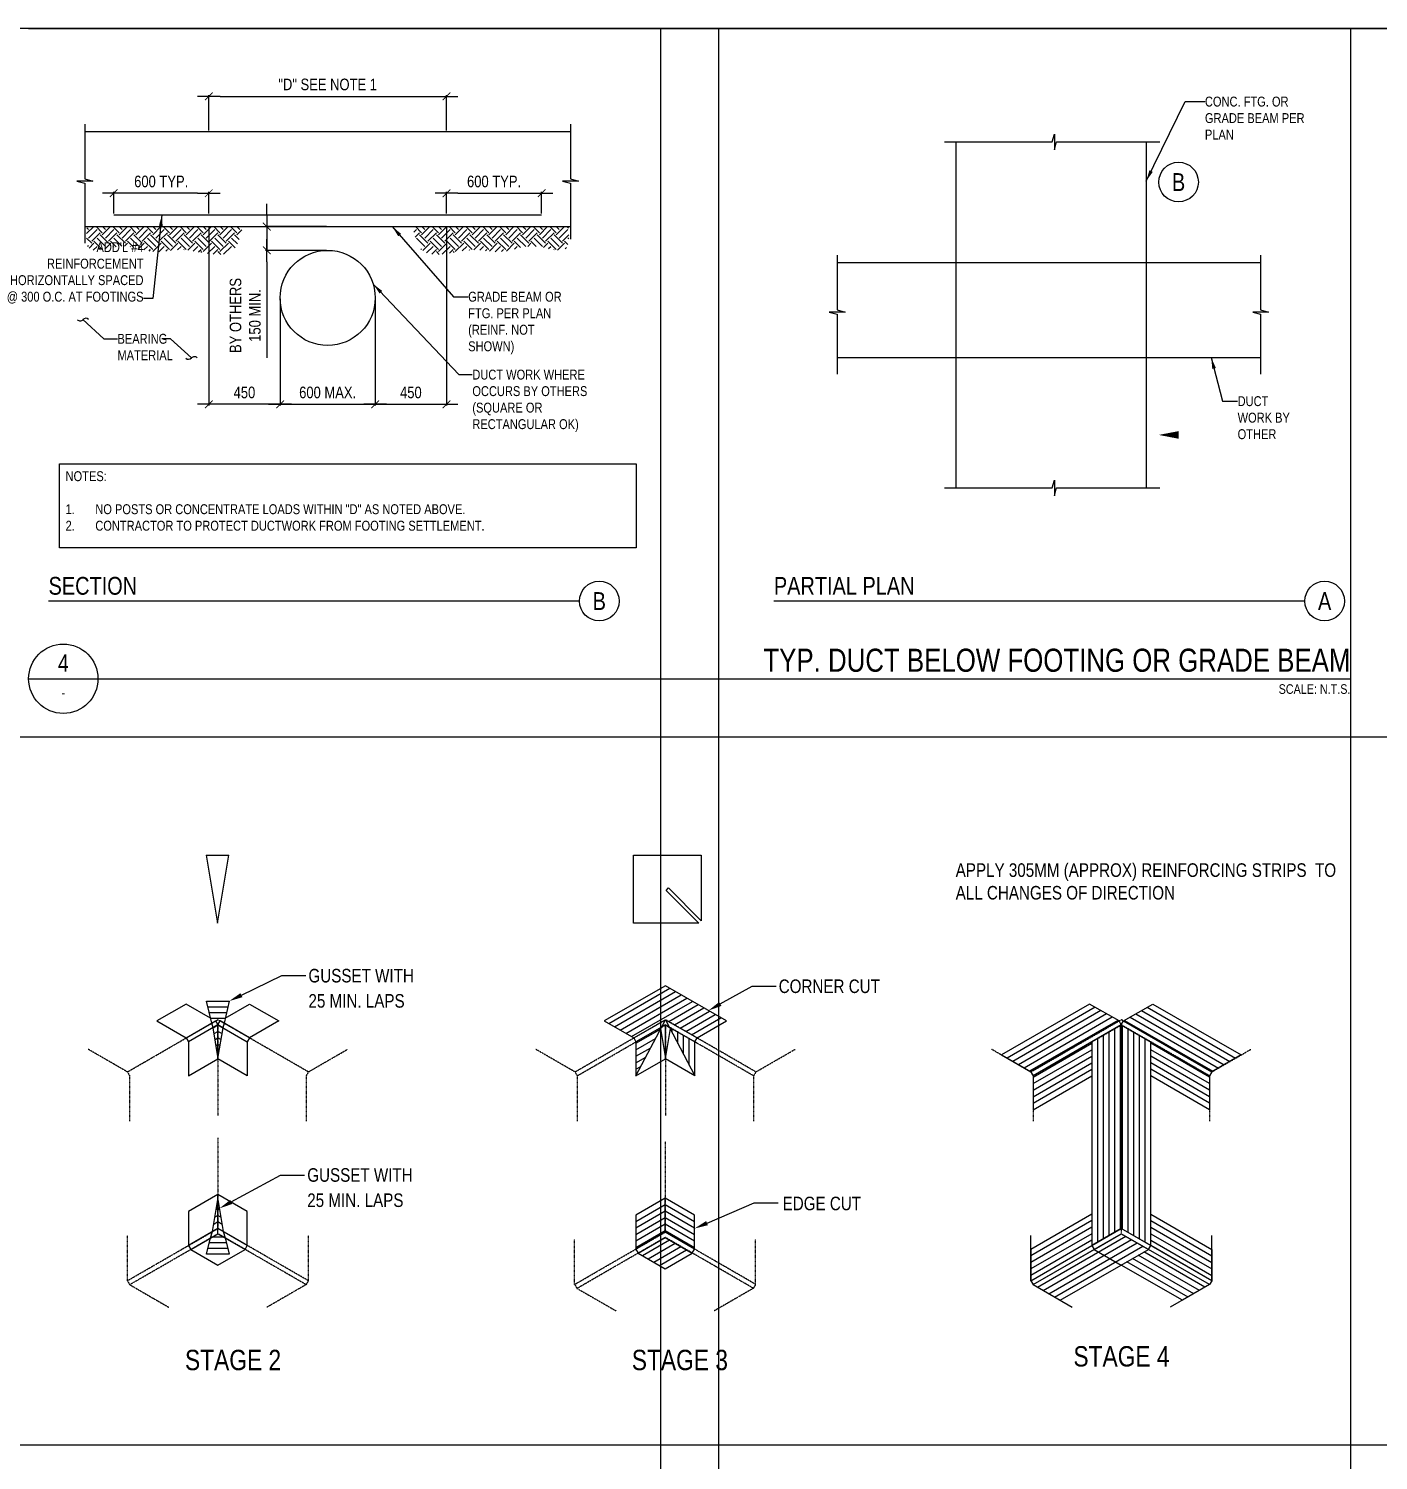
# Model space of a CAD drawing. Header units: millimetres. Extents: x 2250 to 90378, y -16050 to 57150.
# Drawn here: x 20075 to 54947, y 20152 to 57150 of the extents above; entities that cross this region are included whole.
import ezdxf
from ezdxf.enums import TextEntityAlignment as Align

# ---------------------------------------------------------------- set-up
doc = ezdxf.new("R2010")
doc.units = ezdxf.units.MM
for name, pattern in [('DASHDOT2', [0.5, 0.25, -0.125, 0, -0.125]), ('HIDDEN', [0.375, 0.25, -0.125]), ('HIDDEN2', [0.1875, 0.125, -0.0625])]:
    doc.linetypes.add(name, pattern=pattern)
for name, color, linetype in [('A-TEXT-NOTE-20', 4, 'Continuous'), ('S-G-BREK', 2, 'Continuous'), ('S-G-DIMS', 1, 'Continuous'), ('S-G-HDN2', 1, 'HIDDEN2'), ('S-G-HTCH', 1, 'Continuous'), ('S-G-LEDR', 2, 'Continuous'), ('S-G-MEDM', 3, 'Continuous'), ('S-G-REFR', 3, 'Continuous'), ('S-G-STTL', 4, 'Continuous'), ('S-G-TEXT', 3, 'Continuous'), ('S-G-THCK', 6, 'Continuous'), ('S-G-THIN', 1, 'Continuous'), ('S-G-TITL', 7, 'Continuous'), ('S-G-TITLREF', 4, 'Continuous'), ('S-P-C-FND', 3, 'HIDDEN'), ('S-text-tit', 4, 'Continuous'), ('S-wproof-5', 3, 'DASHDOT2'), ('S-wproof-7', 3, 'Continuous')]:
    doc.layers.add(name, color=color, linetype=linetype)
doc.layers.add('NPLT-JLA', color=193, linetype='Continuous', plot=False)
doc.styles.add('ARIAL', font='arial.ttf', dxfattribs={"width": 0.8})
doc.styles.add('TEXT-25 TIT', font='arial.ttf', dxfattribs={"width": 0.8, "height": 125})
doc.dimstyles.new('ARIALDIMS', dxfattribs={"dimscale": 12, "dimtxt": 20, "dimasz": 19.5, "dimexe": 2.25, "dimexo": 1.75, "dimgap": 10, "dimtad": 1, "dimzin": 3, "dimdsep": 46, "dimtxsty": 'ARIAL', "dimblk1": 'nyatick', "dimblk2": 'nyatick', "dimsah": 1, "dimcen": 2.25, "dimclrd": 1, "dimclre": 1, "dimclrt": 2, "dimadec": 0, "dimazin": 0, "dimtfac": 1, "dimtmove": 0, "dimatfit": 3, "dimfxl": 1, "dimfrac": 2, "dimtolj": 1, "dimtzin": 0, "dimarcsym": 0})
pattern_1 = [(45, (-37881.48, -33029.73), (3e-14, 347.4576), [245.6897, -245.6897]), (45, (-37946.62, -32964.58), (3e-14, 347.4576), [245.6897, -245.6897]), (45, (-38011.77, -32899.44), (3e-14, 347.4576), [245.6897, -245.6897]), (135, (-38011.77, -32856), (-347.4576, 7e-14), [245.6897, -245.6897]), (135, (-37946.62, -32790.86), (-347.4576, 7e-14), [245.6897, -245.6897]), (135, (-37881.48, -32725.7), (-347.4576, 7e-14), [245.6897, -245.6897])]

# ---------------------------------------------------------------- blocks, each defined once
blk = doc.blocks.new('nyatick')
at = {"layer": 'S-G-DIMS'}
blk.add_line((-1.01, 0), (1, 0), dxfattribs=at)
at = {"layer": 'S-G-DIMS', "const_width": 0.08}
blk.add_lwpolyline([(0.34, 0.34), (-0.34, -0.34)], dxfattribs=at)
blk = doc.blocks.new('*D81')
at = {"layer": 'Defpoints', "color": 0, "transparency": 16777216}
for p in [(-71720, 38283), (-69754, 38283), (-69754, 36083)]:
    blk.add_point(p, dxfattribs=at)
at = {"layer": 'S-G-DIMS', "color": 1, "lineweight": -2, "transparency": 16777216}
for p, q in [((-71720, 38262), (-71720, 36056)), ((-69754, 38262), (-69754, 36056)), ((-71486, 36083), (-69988, 36083))]:
    blk.add_line(p, q, dxfattribs=at)
at = {"layer": 'S-G-DIMS', "color": 1, "lineweight": -2, "transparency": 16777216, "xscale": 234, "yscale": 234, "zscale": 234, "rotation": 180}
blk.add_blockref('nyatick', (-71720, 36083), dxfattribs=at)
at = {"layer": 'S-G-DIMS', "color": 1, "lineweight": -2, "transparency": 16777216, "xscale": 234, "yscale": 234, "zscale": 234}
blk.add_blockref('nyatick', (-69754, 36083), dxfattribs=at)
at = {"layer": 'S-G-DIMS', "color": 2, "transparency": 16777216, "insert": (-70737, 36326), "char_height": 240, "attachment_point": 5, "style": 'ARIAL'}
blk.add_mtext('\\A1;600 MAX.', dxfattribs=at)
blk = doc.blocks.new('*D82')
at = {"layer": 'Defpoints', "color": 0, "transparency": 16777216}
for p in [(-68280, 39757), (-69754, 38283), (-68280, 36083)]:
    blk.add_point(p, dxfattribs=at)
at = {"layer": 'S-G-DIMS', "color": 1, "lineweight": -2, "transparency": 16777216}
for p, q in [((-68280, 39736), (-68280, 36056)), ((-69754, 38262), (-69754, 36056)), ((-69520, 36083), (-68514, 36083))]:
    blk.add_line(p, q, dxfattribs=at)
at = {"layer": 'S-G-DIMS', "color": 1, "lineweight": -2, "transparency": 16777216, "xscale": 234, "yscale": 234, "zscale": 234, "rotation": 180}
blk.add_blockref('nyatick', (-69754, 36083), dxfattribs=at)
at = {"layer": 'S-G-DIMS', "color": 1, "lineweight": -2, "transparency": 16777216, "xscale": 234, "yscale": 234, "zscale": 234}
blk.add_blockref('nyatick', (-68280, 36083), dxfattribs=at)
at = {"layer": 'S-G-DIMS', "color": 2, "transparency": 16777216, "insert": (-69017, 36326), "char_height": 240, "attachment_point": 5, "style": 'ARIAL'}
blk.add_mtext('\\A1;450', dxfattribs=at)
blk = doc.blocks.new('*D83')
at = {"layer": 'Defpoints', "color": 0, "transparency": 16777216}
for p in [(-70737, 39757), (-71995, 39265), (-70737, 39265)]:
    blk.add_point(p, dxfattribs=at)
at = {"layer": 'S-G-DIMS', "color": 1, "lineweight": -2, "transparency": 16777216}
for p, q in [((-71995, 39991), (-71995, 40225)), ((-70758, 39757), (-72022, 39757)), ((-71995, 39757), (-71995, 39265)), ((-70758, 39265), (-72022, 39265)), ((-71995, 39031), (-71995, 37041))]:
    blk.add_line(p, q, dxfattribs=at)
at = {"layer": 'S-G-DIMS', "color": 1, "lineweight": -2, "transparency": 16777216, "xscale": 234, "yscale": 234, "zscale": 234}
for p, rotation in [((-71995, 39757), 270), ((-71995, 39265), 90)]:
    blk.add_blockref('nyatick', p, dxfattribs=dict(at, rotation=rotation))
at = {"layer": 'S-G-DIMS', "color": 2, "transparency": 16777216, "insert": (-72440, 37919), "char_height": 240, "attachment_point": 5, "rotation": 90, "style": 'ARIAL'}
blk.add_mtext('\\A1;BY OTHERS\\P150 MIN.', dxfattribs=at)
blk = doc.blocks.new('*D84')
at = {"layer": 'Defpoints', "color": 0, "transparency": 16777216}
for p in [(-73194, 39757), (-71720, 38283), (-73194, 36083)]:
    blk.add_point(p, dxfattribs=at)
at = {"layer": 'S-G-DIMS', "color": 1, "lineweight": -2, "transparency": 16777216}
for p, q in [((-73194, 39736), (-73194, 36056)), ((-71720, 38262), (-71720, 36056)), ((-71954, 36083), (-72960, 36083))]:
    blk.add_line(p, q, dxfattribs=at)
at = {"layer": 'S-G-DIMS', "color": 1, "lineweight": -2, "transparency": 16777216, "xscale": 234, "yscale": 234, "zscale": 234, "rotation": 180}
blk.add_blockref('nyatick', (-73194, 36083), dxfattribs=at)
at = {"layer": 'S-G-DIMS', "color": 1, "lineweight": -2, "transparency": 16777216, "xscale": 234, "yscale": 234, "zscale": 234}
blk.add_blockref('nyatick', (-71720, 36083), dxfattribs=at)
at = {"layer": 'S-G-DIMS', "color": 2, "transparency": 16777216, "insert": (-72457, 36326), "char_height": 240, "attachment_point": 5, "style": 'ARIAL'}
blk.add_mtext('\\A1;450', dxfattribs=at)
blk = doc.blocks.new('*D85')
at = {"layer": 'Defpoints', "color": 0, "transparency": 16777216}
for p in [(-68280, 42449), (-73194, 41722), (-68280, 41722)]:
    blk.add_point(p, dxfattribs=at)
at = {"layer": 'S-G-DIMS', "color": 1, "lineweight": -2, "transparency": 16777216}
for p, q in [((-73194, 41743), (-73194, 42476)), ((-72960, 42449), (-68514, 42449)), ((-68280, 41743), (-68280, 42476))]:
    blk.add_line(p, q, dxfattribs=at)
at = {"layer": 'S-G-DIMS', "color": 1, "lineweight": -2, "transparency": 16777216, "xscale": 234, "yscale": 234, "zscale": 234, "rotation": 180}
blk.add_blockref('nyatick', (-73194, 42449), dxfattribs=at)
at = {"layer": 'S-G-DIMS', "color": 1, "lineweight": -2, "transparency": 16777216, "xscale": 234, "yscale": 234, "zscale": 234}
blk.add_blockref('nyatick', (-68280, 42449), dxfattribs=at)
at = {"layer": 'S-G-DIMS', "color": 2, "transparency": 16777216, "insert": (-70737, 42694), "char_height": 240, "attachment_point": 5, "style": 'ARIAL'}
blk.add_mtext('\\A1;"D" SEE NOTE 1', dxfattribs=at)
blk = doc.blocks.new('*D86')
at = {"layer": 'Defpoints', "color": 0, "transparency": 16777216}
for p in [(-75159, 40446), (-75159, 40003), (-73194, 40003)]:
    blk.add_point(p, dxfattribs=at)
at = {"layer": 'S-G-DIMS', "color": 1, "lineweight": -2, "transparency": 16777216}
for p, q in [((-75159, 40024), (-75159, 40473)), ((-73428, 40446), (-74925, 40446)), ((-73194, 40024), (-73194, 40473))]:
    blk.add_line(p, q, dxfattribs=at)
at = {"layer": 'S-G-DIMS', "color": 1, "lineweight": -2, "transparency": 16777216, "xscale": 234, "yscale": 234, "zscale": 234, "rotation": 180}
blk.add_blockref('nyatick', (-75159, 40446), dxfattribs=at)
at = {"layer": 'S-G-DIMS', "color": 1, "lineweight": -2, "transparency": 16777216, "xscale": 234, "yscale": 234, "zscale": 234}
blk.add_blockref('nyatick', (-73194, 40446), dxfattribs=at)
at = {"layer": 'S-G-DIMS', "color": 2, "transparency": 16777216, "insert": (-74177, 40688), "char_height": 240, "attachment_point": 5, "style": 'ARIAL'}
blk.add_mtext('\\A1;600 TYP.', dxfattribs=at)
blk = doc.blocks.new('*D87')
at = {"layer": 'Defpoints', "color": 0, "transparency": 16777216}
for p in [(-66314, 40446), (-68280, 40003), (-66314, 40003)]:
    blk.add_point(p, dxfattribs=at)
at = {"layer": 'S-G-DIMS', "color": 1, "lineweight": -2, "transparency": 16777216}
for p, q in [((-68280, 40024), (-68280, 40473)), ((-68046, 40446), (-66548, 40446)), ((-66314, 40024), (-66314, 40473))]:
    blk.add_line(p, q, dxfattribs=at)
at = {"layer": 'S-G-DIMS', "color": 1, "lineweight": -2, "transparency": 16777216, "xscale": 234, "yscale": 234, "zscale": 234, "rotation": 180}
blk.add_blockref('nyatick', (-68280, 40446), dxfattribs=at)
at = {"layer": 'S-G-DIMS', "color": 1, "lineweight": -2, "transparency": 16777216, "xscale": 234, "yscale": 234, "zscale": 234}
blk.add_blockref('nyatick', (-66314, 40446), dxfattribs=at)
at = {"layer": 'S-G-DIMS', "color": 2, "transparency": 16777216, "insert": (-67297, 40688), "char_height": 240, "attachment_point": 5, "style": 'ARIAL'}
blk.add_mtext('\\A1;600 TYP.', dxfattribs=at)
blk = doc.blocks.new('A$Cf4bdce69')
at = {"layer": 'S-G-HTCH'}
h = blk.add_hatch(dxfattribs=at)
h.set_pattern_fill('NYAEARTH', color=256, scale=982.758621, angle=45, style=0, pattern_type=2)
h.set_pattern_definition(pattern_1)
edge = h.paths.add_edge_path()
edge.add_spline(control_points=[(-22898.077, -3529.101), (-22945.074, -3743.613), (-23031.747, -4139.224), (-23667.169, -4100.928), (-24157.359, -3960.228), (-24795.297, -4124.787), (-25344.942, -3811.023), (-26156.666, -4171.34), (-26125.355, -3720.355), (-26112.077, -3529.101)], knot_values=[0, 0, 0, 0, 3.488580073, 6.433766542, 9.885427277, 13.191422731, 17.66691053, 21.457071754, 24.247971553, 24.247971553, 24.247971553, 24.247971553], degree=3, periodic=0)
edge.add_line((-26112.077, -3529.101), (-22898.077, -3529.101))
h = blk.add_hatch(dxfattribs=at)
h.set_pattern_fill('NYAEARTH', color=256, scale=982.758621, angle=45, style=0, pattern_type=2)
h.set_pattern_definition(pattern_1)
edge = h.paths.add_edge_path()
edge.add_spline(control_points=[(-19381.155, -3529.101), (-19334.158, -3743.613), (-19247.485, -4139.224), (-18612.062, -4100.928), (-18121.873, -3960.228), (-17483.934, -4124.787), (-16934.29, -3811.023), (-16122.566, -4171.34), (-16153.877, -3720.355), (-16167.155, -3529.101)], knot_values=[0, 0, 0, 0, 3.488580073, 6.433766542, 9.885427277, 13.191422731, 17.66691053, 21.457071754, 24.247971553, 24.247971553, 24.247971553, 24.247971553], degree=3, periodic=0)
edge.add_line((-16167.155, -3529.101), (-19381.155, -3529.101))
at = {"layer": 'S-G-BREK'}
for points in [[(-26159.886, -1409.8), (-26159.886, -2544.251), (-25996.093, -2588.139), (-26323.679, -2588.139), (-26159.886, -2632.027), (-26159.886, -3874.601)], [(-16119.346, -1409.8), (-16119.346, -2544.251), (-15955.553, -2588.139), (-16283.139, -2588.139), (-16119.346, -2632.027), (-16119.346, -3787.496)], [(-8389.895, -1779.399), (-6163.423, -1779.399), (-6119.534, -1615.606), (-6119.534, -1943.192), (-6075.646, -1779.399), (-3937.789, -1779.399)], [(-10608.561, -4117.657), (-10608.561, -5252.108), (-10444.768, -5295.996), (-10772.355, -5295.996), (-10608.561, -5339.884), (-10608.561, -6582.458)], [(-1856.754, -4117.657), (-1856.754, -5252.108), (-1692.961, -5295.996), (-2020.547, -5295.996), (-1856.754, -5339.884), (-1856.754, -6582.458)], [(-8389.895, -8933.281), (-6163.423, -8933.281), (-6119.534, -8769.488), (-6119.534, -9097.074), (-6075.646, -8933.281), (-3937.789, -8933.281)]]:
    blk.add_lwpolyline(points, dxfattribs=at)
at = {"layer": 'S-G-HDN2'}
for p, q in [((-10608.561, -4271.441), (-1856.754, -4271.441)), ((-10608.561, -6236.958), (-1856.754, -6236.958))]:
    blk.add_line(p, q, dxfattribs=at)
at = {"layer": 'S-G-LEDR', "color": 3}
blk.add_lwpolyline([(-26683.763, -8436.669), (-14763.643, -8436.669), (-14763.643, -10168.685), (-26683.763, -10168.685)], close=True, dxfattribs=at)
at = {"layer": 'S-G-MEDM'}
for p, q in [((-26159.886, -1563.584), (-16119.346, -1563.584)), ((-26159.886, -3529.101), (-16119.346, -3529.101))]:
    blk.add_line(p, q, dxfattribs=at)
at = {"layer": 'S-G-REFR'}
blk.add_lwpolyline([(-3551.73, -3018.445, 0, 0, 0), (-3551.73, -7836.499, 157.241, 0, 0), (-3961.213, -7836.499, 0, 0, 0)], format="xyseb", dxfattribs=at)
blk.add_circle((-3551.73, -2608.962), 409.483, dxfattribs=at)
at = {"layer": 'S-G-STTL'}
for p, q in [((-15934.483, -11271.078), (-26908.621, -11271.078)), ((-942.62, -11271.078), (-11916.758, -11271.078))]:
    blk.add_line(p, q, dxfattribs=at)
for centre in [(-15525, -11271.078), (-533.137, -11271.078)]:
    blk.add_circle(centre, 409.483, dxfattribs=at)
at = {"layer": 'S-G-THCK'}
blk.add_line((-25562.03, -3283.412), (-16717.202, -3283.412), dxfattribs=at)
at = {"layer": 'S-G-THIN'}
blk.add_circle((-21139.616, -5003.239), 982.759, dxfattribs=at)
at = {"layer": 'S-P-C-FND'}
for p, q in [((-8154.083, -1779.399), (-8154.083, -8933.281)), ((-4223.049, -1779.399), (-4223.049, -8933.281))]:
    blk.add_line(p, q, dxfattribs=at)
at = {"layer": 'S-G-LEDR', "color": 3, "style": 'ARIAL'}
for s, insert, char_height, width, attachment_point in [('\\A1;CONC. FTG. OR GRADE BEAM PER PLAN', (-3007.725, -842.656), 204.74139, 2505.06909, 1), ("\\A1;ADD'L #4 REINFORCEMENT HORIZONTALLY SPACED @ 300 O.C. AT FOOTINGS", (-24945.674, -5121.605), 204.74139, 2957.45036, 9), ('\\A1;GRADE BEAM OR FTG. PER PLAN (REINF. NOT SHOWN)', (-18234.829, -4876.996), 204.74139, 2277.08798, 1), ('\\A1;BEARING MATERIAL', (-25484.074, -5746.658), 204.74139, 1032.97405, 1), ('\\A1;DUCT WORK WHERE OCCURS BY OTHERS (SQUARE OR RECTANGULAR OK)', (-18149.207, -6487.363), 204.74139, 3148.19889, 1), ('\\A1;DUCT WORK BY OTHER', (-2331.659, -7036.018), 204.74139, 1339.29641, 1), ('\\A1;NOTES:\\P\\P\\pxi-3,l3,t3;1.^INO POSTS OR CONCENTRATE LOADS WITHIN "D" AS NOTED ABOVE.\\P2.^ICONTRACTOR TO PROTECT DUCTWORK FROM FOOTING SETTLEMENT.', (-26556.349, -8586.971), 204.74138, 11675.45309, 1)]:
    blk.add_mtext(s, dxfattribs=dict(at, insert=insert, char_height=char_height, width=width, attachment_point=attachment_point))
at = {"layer": 'S-G-REFR', "style": 'ARIAL', "width": 0.8}
blk.add_text('B', height=368.534, dxfattribs=at).set_placement((-3551.73, -2608.962), align=Align.MIDDLE)
at = {"layer": 'S-G-STTL', "style": 'ARIAL', "width": 0.8}
for s, height, p in [('SECTION', 368.5345, (-26908.621, -11140.043)), ('PARTIAL PLAN', 368.53448, (-11916.758, -11140.043))]:
    blk.add_text(s, height=height, dxfattribs=at).set_placement(p)
for s, p in [('B', (-15525, -11271.078)), ('A', (-533.137, -11271.078))]:
    blk.add_text(s, height=368.534, dxfattribs=at).set_placement(p, align=Align.MIDDLE)
at = {"layer": 'S-G-DIMS'}
for base, p1, p2, text, picture, middle in [((-18682.719, -836.57), (-23596.512, -1563.584), (-18682.719, -1563.584), '"D" SEE NOTE 1', '*D85', (-21139.616, -592.395)), ((-25562.03, -2840.12), (-23596.512, -3283.412), (-25562.03, -3283.412), '600 TYP.', '*D86', (-24579.271, -2597.583)), ((-18682.719, -7202.988), (-20156.857, -5003.239), (-18682.719, -3529.101), '450', '*D82', (-19419.788, -6960.45)), ((-20156.857, -7202.988), (-22122.375, -5003.239), (-20156.857, -5003.239), '600 MAX.', '*D81', (-21139.616, -6960.45))]:
    dim = blk.add_linear_dim(base=base, p1=p1, p2=p2, text=text, dimstyle='ARIALDIMS', dxfattribs=at)
    dim.commit()
    dim.dimension.update_dxf_attribs({"geometry": picture, "text_midpoint": middle, "insert": (49597.241, -43285.957)})
for base, p1, p2, angle, text, picture, middle in [((-16717.202, -2840.12), (-18682.719, -3283.412), (-16717.202, -3283.412), 180, '600 TYP.', '*D87', (-17699.961, -2597.583)), ((-22397.664, -4020.481), (-21139.616, -3529.101), (-21139.616, -4020.481), 90, 'BY OTHERS\\P150 MIN.', '*D83', (-22842.329, -5366.658)), ((-23596.512, -7202.988), (-22122.375, -5003.239), (-23596.512, -3529.101), 180, '450', '*D84', (-22859.444, -6960.45))]:
    dim = blk.add_linear_dim(base=base, p1=p1, p2=p2, angle=angle, text=text, dimstyle='ARIALDIMS', dxfattribs=at)
    dim.commit()
    dim.dimension.update_dxf_attribs({"geometry": picture, "text_midpoint": middle, "insert": (49597.241, -43285.957)})
at = {"layer": 'S-G-LEDR', "annotation_type": 0, "has_hookline": 1}
for points, override, hookline_direction, text_width in [([(-4223.049, -2592.462), (-3417.743, -945.027), (-3008.325, -945.027)], {"dimgap": 0.05, "dimtad": 0}, 0, 2044.732), ([(-24563.662, -3283.412), (-24752.82, -5019.234), (-24945.074, -5019.234)], {"dimgap": 0.05, "dimtad": 0}, 1, 2801.689), ([(-19804.619, -3529.101), (-18537.184, -4979.367), (-18235.429, -4979.367)], {"dimgap": 0.05, "dimtad": 0}, 0, 1917.474), ([(-20199.68, -4716.299), (-18430.079, -6589.734), (-18149.807, -6589.734)], {"dimgap": 0.05, "dimtad": 0}, 0, 2354.442), ([(-26196.64, -5452.405), (-25764.945, -5849.029), (-25484.674, -5849.029)], {"dimgap": 0.05, "dimtad": 0, "dimldrblk": 'Integral'}, 0, 1119.178), ([(-2876.242, -6236.958), (-2644.162, -7138.388), (-2332.259, -7138.388)], {"dimgap": 0.05, "dimtad": 0}, 0, 1076.051)]:
    blk.add_leader(points, dimstyle='ARIALDIMS', override=override, dxfattribs=dict(at, hookline_direction=hookline_direction, text_width=text_width))
at = {"layer": 'S-G-LEDR'}
blk.add_leader([(-23955.036, -6245.652), (-24386.731, -5849.029), (-24569.327, -5849.029)], dimstyle='ARIALDIMS', override={"dimgap": 0.05, "dimtad": 0, "dimldrblk": 'Integral'}, dxfattribs=at)

msp = doc.modelspace()

# ---------------------------------------------------------------- linework, layer by layer
at = {"layer": 'A-TEXT-NOTE-20', "color": 1}
for p, q in [((25572.342, 32172.601), (26618.953, 32679.487)), ((26618.953, 32679.487), (27236.464, 32679.487)), ((37945.204, 31946.157), (38770.214, 32406.685)), ((38770.214, 32406.685), (39387.725, 32406.685)), ((25310.978, 26829.764), (26580.647, 27520.402)), ((26580.647, 27520.402), (27198.158, 27520.402)), ((37602.648, 26282.249), (38822.036, 26803.915)), ((38822.036, 26803.915), (39439.547, 26803.915))]:
    msp.add_line(p, q, dxfattribs=at)
for points in [[(25597.838, 32119.957), (25546.846, 32225.244), (25256.48, 32019.625)], [(37973.714, 31895.082), (37916.694, 31997.231), (37638.759, 31775.096)], [(25338.928, 26778.381), (25283.028, 26881.147), (25002.681, 26662.065)], [(37625.655, 26228.471), (37579.641, 26336.027), (37279.98, 26144.208)]]:
    msp.add_solid(points, dxfattribs=at)
at = {"layer": 'NPLT-JLA'}
for p, q in [((89875, 57150), (2250, 57150)), ((20075, 57150), (89875, 57150)), ((36400, 57150), (36400, -16050)), ((37900, 57150), (37900, -16050)), ((54225, 57150), (54225, -16050)), ((2250, 38850), (89875, 38850)), ((20075, 38850), (89875, 38850)), ((2250, 20550), (89875, 20550))]:
    msp.add_line(p, q, dxfattribs=at)
at = {"layer": 'S-G-TITLREF'}
msp.add_line((20075, 40350), (54225, 40350), dxfattribs=at)
msp.add_circle((20970.884, 40350), 895.884, dxfattribs=at)
at = {"layer": 'S-wproof-5'}
for p, q in [((22625.998, 30190.131), (24964.017, 31539.987)), ((27302.036, 30190.131), (24964.017, 31539.987)), ((34188.277, 30190.131), (36526.296, 31539.987)), ((38864.315, 30190.131), (36526.296, 31539.987)), ((45966.394, 30190.131), (48304.413, 31539.987)), ((50642.431, 30190.131), (48304.413, 31539.987)), ((24964.017, 31404.904), (24964.017, 29065.197)), ((34246.77, 30088.819), (36526.296, 31404.904)), ((38805.823, 30088.819), (36526.296, 31404.904)), ((46024.886, 30088.819), (48304.413, 31404.904)), ((50583.939, 30088.819), (48304.413, 31404.904)), ((48304.413, 31404.904), (48304.413, 26008.941)), ((22625.998, 30190.131), (21612.875, 30775.058)), ((27302.036, 30190.131), (28315.159, 30775.058)), ((34188.277, 30190.131), (33175.155, 30775.058)), ((38864.315, 30190.131), (39877.438, 30775.058)), ((45966.394, 30190.131), (44953.271, 30775.058)), ((50642.431, 30190.131), (51655.554, 30775.058)), ((22625.998, 30190.131), (22684.491, 30088.819)), ((22684.491, 30088.819), (22684.491, 28918.965)), ((27302.036, 30190.131), (27243.543, 30088.819)), ((27243.543, 30088.819), (27243.543, 28918.965)), ((34188.277, 30190.131), (34246.77, 30088.819)), ((34246.77, 30088.819), (34246.77, 28918.965)), ((38864.315, 30190.131), (38805.823, 30088.819)), ((38805.823, 30088.819), (38805.823, 28918.965)), ((45966.394, 30190.131), (46024.886, 30088.819)), ((46024.886, 30088.819), (46024.886, 28918.965)), ((50642.431, 30190.131), (50583.939, 30088.819)), ((50583.939, 30088.819), (50583.939, 28918.965)), ((24964.017, 28483.731), (24964.017, 26144.024)), ((22625.998, 24794.168), (24964.017, 26144.024)), ((22625.998, 24794.168), (22625.998, 25964.022)), ((22684.491, 24692.856), (24964.017, 26008.941)), ((27302.036, 24794.168), (24964.017, 26144.024)), ((27243.543, 24692.856), (24964.017, 26008.941)), ((27302.036, 24794.168), (27302.036, 25964.022)), ((34182.119, 24699.748), (36520.138, 26049.604)), ((34240.611, 24598.436), (36520.138, 25914.521)), ((38858.157, 24699.748), (36520.138, 26049.604)), ((38799.664, 24598.436), (36520.138, 25914.521)), ((34182.119, 24699.748), (34182.119, 25869.601)), ((38858.157, 24699.748), (38858.157, 25869.601)), ((22625.998, 24794.168), (22684.491, 24692.856)), ((27302.036, 24794.168), (27243.543, 24692.856)), ((45966.394, 24794.168), (46024.886, 24692.856)), ((22684.491, 24692.856), (23697.613, 24107.929)), ((27243.543, 24692.856), (26230.42, 24107.929)), ((34182.119, 24699.748), (34240.611, 24598.436)), ((34240.611, 24598.436), (35253.734, 24013.509)), ((38799.664, 24598.436), (37786.541, 24013.509)), ((38858.157, 24699.748), (38799.664, 24598.436))]:
    msp.add_line(p, q, dxfattribs=at)
at = {"layer": 'S-wproof-5', "color": 2}
for p, q in [((36526.296, 31404.904), (36526.296, 29065.197)), ((36520.138, 28389.311), (36520.138, 26049.604))]:
    msp.add_line(p, q, dxfattribs=at)
at = {"layer": 'S-wproof-7'}
for p, q in [((24665.151, 35790.665), (24957.614, 34035.885)), ((24665.151, 35790.665), (25250.078, 35790.665)), ((24957.614, 34035.885), (25250.078, 35790.665)), ((35698.215, 35790.665), (37452.995, 35790.665)), ((35698.215, 34035.885), (35698.215, 35790.665)), ((37452.995, 35790.665), (37452.995, 34097.926)), ((36544.585, 34882.255), (36606.626, 34944.295)), ((36544.585, 34882.255), (37390.955, 34035.885)), ((36606.626, 34944.295), (37452.995, 34097.926)), ((37390.955, 34035.885), (35698.215, 34035.885)), ((36526.296, 32417.377), (34948.119, 31506.216)), ((35063.98, 31439.324), (36642.156, 32350.485)), ((35210.211, 31354.897), (36788.388, 32266.058)), ((38104.473, 31506.216), (36526.296, 32417.377)), ((24145.682, 31944.911), (23385.84, 31506.216)), ((24776.98, 31580.431), (24145.682, 31944.911)), ((24671.554, 32019.625), (25256.48, 32019.625)), ((24804.35, 31447.803), (24671.554, 32019.625)), ((24705.514, 31873.393), (25222.52, 31873.393)), ((25256.48, 32019.625), (25123.684, 31447.803)), ((25151.053, 31580.431), (25782.352, 31944.911)), ((25782.352, 31944.911), (26542.194, 31506.216)), ((35356.443, 31270.47), (36934.62, 32181.631)), ((35502.675, 31186.043), (37080.851, 32097.204)), ((35648.906, 31101.617), (37227.083, 32012.777)), ((36613.473, 31489.655), (37373.315, 31928.35)), ((36759.704, 31405.229), (37519.546, 31843.924)), ((47486.078, 31944.911), (45206.551, 30628.826)), ((47632.309, 31860.484), (45352.783, 30544.399)), ((48245.92, 31506.216), (47486.078, 31944.911)), ((48362.905, 31506.216), (49122.747, 31944.911)), ((48976.516, 31860.484), (51256.042, 30544.399)), ((49122.747, 31944.911), (51402.274, 30628.826)), ((23385.84, 31506.216), (24145.682, 31067.521)), ((24145.682, 31067.521), (24905.524, 31506.216)), ((24739.473, 31727.162), (25188.56, 31727.162)), ((24773.433, 31580.93), (25154.601, 31580.93)), ((24905.524, 31506.216), (24964.017, 31404.904)), ((24964.017, 31404.904), (25022.51, 31506.216)), ((25782.352, 31067.521), (25022.51, 31506.216)), ((26542.194, 31506.216), (25782.352, 31067.521)), ((34948.119, 31506.216), (35707.962, 31067.521)), ((35707.962, 31067.521), (36526.296, 31539.987)), ((35766.454, 30088.819), (36526.296, 31539.987)), ((36526.296, 31539.987), (37286.138, 30088.819)), ((36526.296, 31539.987), (37344.631, 31067.521)), ((36905.936, 31320.802), (37665.778, 31759.497)), ((37052.168, 31236.375), (37812.01, 31675.07)), ((37198.399, 31151.948), (37958.241, 31590.643)), ((37344.631, 31067.521), (38104.473, 31506.216)), ((47778.541, 31776.057), (45499.015, 30459.972)), ((47924.773, 31691.63), (45645.247, 30375.545)), ((48071.004, 31607.203), (45791.478, 30291.118)), ((48217.236, 31522.777), (45937.71, 30206.691)), ((48245.92, 31506.216), (45966.394, 30190.131)), ((48304.413, 31404.904), (48245.92, 31506.216)), ((48304.413, 31404.904), (48362.905, 31506.216)), ((48362.905, 31506.216), (50642.431, 30190.131)), ((48391.589, 31522.777), (50671.115, 30206.691)), ((48537.821, 31607.203), (50817.347, 30291.118)), ((48684.052, 31691.63), (50963.579, 30375.545)), ((48830.284, 31776.057), (51109.81, 30459.972)), ((24964.017, 31404.904), (24204.175, 30966.209)), ((24839.987, 31333.295), (24804.35, 31447.803)), ((24839.987, 31333.295), (24964.017, 31404.904)), ((24964.017, 30589.112), (24839.987, 31333.295)), ((24865.659, 31179.263), (24964.017, 31236.05)), ((24964.017, 30527.514), (24964.017, 31404.904)), ((24964.017, 30527.514), (24964.017, 31404.904)), ((24964.017, 31404.904), (25723.859, 30966.209)), ((24964.017, 30674.084), (24964.017, 31404.904)), ((25088.047, 31333.295), (24964.017, 31404.904)), ((25088.047, 31333.295), (24964.017, 30589.112)), ((25062.375, 31179.263), (24964.017, 31236.05)), ((25123.684, 31447.803), (25088.047, 31333.295)), ((36424.919, 31346.373), (35766.454, 30966.209)), ((35766.454, 30933.088), (36400.062, 31298.901)), ((36526.296, 30589.112), (36406.082, 31310.398)), ((36526.296, 31404.904), (36424.919, 31346.373)), ((36526.296, 30527.514), (36526.296, 31404.904)), ((36526.296, 30527.514), (36526.296, 31404.904)), ((36526.296, 31404.904), (36627.674, 31346.373)), ((36646.511, 31310.398), (36526.296, 30589.112)), ((36627.674, 31346.373), (37286.138, 30966.209)), ((36701.212, 31205.928), (36701.212, 31303.916)), ((36847.443, 30926.651), (36847.443, 31219.489)), ((36993.675, 30647.373), (36993.675, 31135.062)), ((48304.413, 31404.904), (46024.886, 30088.819)), ((47837.034, 31135.062), (47837.034, 25874.183)), ((47983.265, 31219.489), (47983.265, 25958.61)), ((48129.497, 31303.916), (48129.497, 26043.037)), ((48275.729, 31388.343), (48275.729, 26127.463)), ((48304.413, 30527.514), (48304.413, 31404.904)), ((48304.413, 30527.514), (48304.413, 31404.904)), ((48304.413, 31404.904), (50583.939, 30088.819)), ((48304.413, 26144.024), (48304.413, 31404.904)), ((48333.096, 26127.463), (48333.096, 31388.343)), ((48479.328, 26043.037), (48479.328, 31303.916)), ((48625.56, 25958.61), (48625.56, 31219.489)), ((48771.791, 25874.183), (48771.791, 31135.062)), ((24145.682, 31067.521), (24204.175, 30966.209)), ((24204.175, 30966.209), (24204.175, 30088.819)), ((24891.331, 31025.231), (24964.017, 31067.196)), ((24917.003, 30871.199), (24964.017, 30898.342)), ((25036.703, 31025.231), (24964.017, 31067.196)), ((25011.031, 30871.199), (24964.017, 30898.342)), ((25782.352, 31067.521), (25723.859, 30966.209)), ((25723.859, 30966.209), (25723.859, 30088.819)), ((35707.962, 31067.521), (35766.454, 30966.209)), ((35766.454, 30764.234), (36273.341, 31056.885)), ((35766.454, 30966.209), (35766.454, 30088.819)), ((35766.454, 30595.38), (36146.619, 30814.868)), ((37139.907, 30368.096), (37139.907, 31050.636)), ((37286.138, 30966.209), (37344.631, 31067.521)), ((37286.138, 30088.819), (37286.138, 30966.209)), ((46024.886, 30055.698), (47544.57, 30933.088)), ((46024.886, 29886.844), (47544.57, 30764.234)), ((47544.57, 30966.209), (47544.57, 25705.329)), ((47690.802, 31050.636), (47690.802, 25789.756)), ((48918.023, 25789.756), (48918.023, 31050.636)), ((49064.255, 25705.329), (49064.255, 30966.209)), ((50583.939, 30055.698), (49064.255, 30933.088)), ((50583.939, 29886.844), (49064.255, 30764.234)), ((24204.175, 30088.819), (24964.017, 30527.514)), ((25723.859, 30088.819), (24964.017, 30527.514)), ((35766.454, 30426.526), (36019.897, 30572.852)), ((35766.454, 30088.819), (36526.296, 30527.514)), ((37286.138, 30088.819), (36526.296, 30527.514)), ((45206.551, 30628.826), (45966.394, 30190.131)), ((46024.886, 29717.99), (47544.57, 30595.38)), ((46024.886, 29549.136), (47544.57, 30426.526)), ((50583.939, 29717.99), (49064.255, 30595.38)), ((50583.939, 29549.136), (49064.255, 30426.526)), ((51402.274, 30628.826), (50642.431, 30190.131)), ((35766.454, 30257.672), (35893.176, 30330.835)), ((45966.394, 30190.131), (46024.886, 30088.819)), ((46024.886, 29380.282), (47544.57, 30257.672)), ((46024.886, 29211.429), (47544.57, 30088.819)), ((46024.886, 30088.819), (46024.886, 29211.429)), ((50583.939, 29380.282), (49064.255, 30257.672)), ((50583.939, 29211.429), (49064.255, 30088.819)), ((50642.431, 30190.131), (50583.939, 30088.819)), ((50583.939, 30088.819), (50583.939, 29211.429)), ((24964.017, 27021.414), (24204.175, 26582.719)), ((25723.859, 26582.719), (24964.017, 27021.414)), ((24964.017, 26008.941), (24964.017, 27021.414)), ((24825.704, 26064.169), (24964.017, 26894.047)), ((24964.017, 26650.585), (24919.12, 26624.664)), ((24964.017, 26819.439), (24950.258, 26811.496)), ((24964.017, 26894.047), (25102.33, 26064.169)), ((24977.776, 26811.496), (24964.017, 26819.439)), ((25008.914, 26624.664), (24964.017, 26650.585)), ((36520.138, 26926.994), (35760.296, 26488.299)), ((36520.138, 26758.14), (35760.296, 26319.445)), ((37279.98, 26488.299), (36520.138, 26926.994)), ((36520.138, 26049.604), (36520.138, 26926.994)), ((37279.98, 26319.445), (36520.138, 26758.14)), ((24204.175, 26582.719), (24204.175, 25705.329)), ((24964.017, 26312.878), (24856.843, 26251.001)), ((24964.017, 26481.732), (24887.981, 26437.832)), ((25040.053, 26437.832), (24964.017, 26481.732)), ((25071.191, 26251.001), (24964.017, 26312.878)), ((25723.859, 25705.329), (25723.859, 26582.719)), ((36520.138, 26589.286), (35760.296, 26150.591)), ((35760.296, 26488.299), (35760.296, 25610.909)), ((36520.138, 26420.433), (35760.296, 25981.738)), ((37279.98, 26150.591), (36520.138, 26589.286)), ((37279.98, 25981.738), (36520.138, 26420.433)), ((37279.98, 25610.909), (37279.98, 26488.299)), ((47544.57, 26515.178), (45966.394, 25604.017)), ((47544.57, 26515.178), (45966.394, 25604.017)), ((47544.57, 26346.324), (45966.394, 25435.163)), ((49064.255, 26515.178), (50642.431, 25604.017)), ((49064.255, 26346.324), (50642.431, 25435.163)), ((24964.017, 26144.024), (24204.175, 25705.329)), ((24262.668, 25604.017), (24964.017, 26008.941)), ((24671.554, 25477.34), (24777.487, 25901.248)), ((24777.487, 25901.248), (24825.704, 26064.169)), ((25124.935, 25916.035), (24803.099, 25916.035)), ((25723.859, 25705.329), (24964.017, 26144.024)), ((24964.017, 26008.941), (25665.366, 25604.017)), ((25102.33, 26064.169), (25150.547, 25901.248)), ((25150.547, 25901.248), (25256.48, 25477.34)), ((36520.138, 26251.579), (35760.296, 25812.884)), ((36520.138, 26082.725), (35760.296, 25644.03)), ((36520.138, 26049.604), (35760.296, 25610.909)), ((35818.788, 25509.597), (36520.138, 25914.521)), ((37279.98, 25812.884), (36520.138, 26251.579)), ((37279.98, 25644.03), (36520.138, 26082.725)), ((37279.98, 25610.909), (36520.138, 26049.604)), ((36520.138, 25914.521), (37221.487, 25509.597)), ((47544.57, 26177.47), (45966.394, 25266.309)), ((45966.394, 24794.168), (48304.413, 26144.024)), ((47544.57, 26008.616), (45966.394, 25097.455)), ((45966.394, 24794.168), (45966.394, 25964.022)), ((46024.886, 24692.856), (48304.413, 26008.941)), ((46141.309, 24625.639), (48420.835, 25941.724)), ((48304.413, 26144.024), (47544.57, 25705.329)), ((47603.063, 25604.017), (48304.413, 26008.941)), ((50642.431, 24794.168), (48304.413, 26144.024)), ((49064.255, 25705.329), (48304.413, 26144.024)), ((50583.939, 24692.856), (48304.413, 26008.941)), ((48304.413, 26008.941), (49005.762, 25604.017)), ((49064.255, 26177.47), (50642.431, 25266.309)), ((49064.255, 26008.616), (50642.431, 25097.455)), ((50642.431, 24794.168), (50642.431, 25964.022)), ((24204.175, 25705.329), (24262.668, 25604.017)), ((24262.668, 25604.017), (24964.017, 25199.092)), ((25219.938, 25623.572), (24708.096, 25623.572)), ((25183.395, 25769.803), (24744.639, 25769.803)), ((24964.017, 25199.092), (25665.366, 25604.017)), ((25665.366, 25604.017), (25723.859, 25705.329)), ((35760.296, 25610.909), (35818.788, 25509.597)), ((35935.211, 25442.38), (36636.56, 25847.304)), ((36081.443, 25357.953), (36782.792, 25762.877)), ((36227.674, 25273.526), (36929.024, 25678.45)), ((36373.906, 25189.099), (37075.255, 25594.023)), ((37221.487, 25509.597), (37279.98, 25610.909)), ((47544.57, 25839.762), (45966.394, 24928.602)), ((45966.394, 24794.168), (47544.57, 25705.329)), ((45966.394, 25604.017), (45966.394, 24794.168)), ((46024.886, 24692.856), (47603.063, 25604.017)), ((46287.541, 24541.212), (48567.067, 25857.297)), ((46433.772, 24456.785), (48713.299, 25772.87)), ((46580.004, 24372.358), (48859.53, 25688.444)), ((47544.57, 25705.329), (47603.063, 25604.017)), ((47603.063, 25604.017), (48304.413, 25199.092)), ((48304.413, 25199.092), (49005.762, 25604.017)), ((50467.516, 24625.639), (48889.339, 25536.8)), ((49005.762, 25604.017), (49064.255, 25705.329)), ((50583.939, 24692.856), (49005.762, 25604.017)), ((49064.255, 25839.762), (50642.431, 24928.602)), ((50642.431, 24794.168), (49064.255, 25705.329)), ((50642.431, 25604.017), (50642.431, 24794.168)), ((25256.48, 25477.34), (24671.554, 25477.34)), ((35818.788, 25509.597), (36520.138, 25104.672)), ((36520.138, 25104.672), (37221.487, 25509.597)), ((46726.236, 24287.932), (48304.413, 25199.092)), ((49882.589, 24287.932), (48304.413, 25199.092)), ((50028.821, 24372.358), (48450.644, 25283.519)), ((50175.053, 24456.785), (48596.876, 25367.946)), ((50321.284, 24541.212), (48743.108, 25452.373)), ((45966.394, 24794.168), (46024.886, 24692.856)), ((50642.431, 24794.168), (50583.939, 24692.856)), ((50642.431, 24794.168), (50583.939, 24692.856)), ((46024.886, 24692.856), (47038.009, 24107.929)), ((46024.886, 24692.856), (46726.236, 24287.932)), ((50583.939, 24692.856), (49570.816, 24107.929)), ((50583.939, 24692.856), (49882.589, 24287.932))]:
    msp.add_line(p, q, dxfattribs=at)

# ---------------------------------------------------------------- block references
at = {"layer": 'S-G-MEDM', "xscale": 1.25, "yscale": 1.25, "zscale": 1.25}
msp.add_blockref('A$Cf4bdce69', (54225, 56446.294), dxfattribs=at)

# ---------------------------------------------------------------- texts
at = {"layer": 'A-TEXT-NOTE-20', "color": 2, "style": 'ARIAL', "width": 0.8}
for s, height, p in [('GUSSET WITH', 350.95603, (27304.399, 32501.713)), ('CORNER CUT', 350.956, (39453.639, 32228.094)), ('25 MIN. LAPS', 350.95603, (27304.399, 31850.449)), ('GUSSET WITH', 350.95603, (27273.635, 27351.045)), ('25 MIN. LAPS', 350.95603, (27273.635, 26699.781)), ('EDGE CUT', 350.956, (39555.155, 26614.794))]:
    msp.add_text(s, height=height, dxfattribs=at).set_placement(p)
at = {"layer": 'A-TEXT-NOTE-20', "insert": (44026.65, 35580.865), "char_height": 350.95603, "width": 9982.93604, "attachment_point": 1, "style": 'ARIAL'}
msp.add_mtext('APPLY 305MM (APPROX) REINFORCING STRIPS  TO ALL CHANGES OF DIRECTION', dxfattribs=at)
at = {"layer": 'S-G-TEXT', "color": 7, "insert": (54225, 40208.08), "char_height": 248.85672, "width": 1863.91779, "attachment_point": 3, "style": 'ARIAL'}
msp.add_mtext('\\W0.8000;SCALE: N.T.S.', dxfattribs=at)
at = {"layer": 'S-G-TITL', "insert": (54225, 41127.396), "char_height": 597.2561, "width": 20716.50699, "attachment_point": 3, "style": 'ARIAL'}
msp.add_mtext('TYP. DUCT BELOW FOOTING OR GRADE BEAM', dxfattribs=at)
at = {"layer": 'S-G-TITLREF', "style": 'ARIAL', "width": 0.8}
for s, height, p in [('4', 447.942, (20970.884, 40753.472)), ('-', 248.857, (20970.884, 39987.733))]:
    msp.add_text(s, height=height, dxfattribs=at).set_placement(p, align=Align.MIDDLE)
at = {"layer": 'S-text-tit', "color": 3, "style": 'TEXT-25 TIT', "width": 0.8}
for s, p in [('STAGE 2', (24114.161, 22482.685)), ('STAGE 3', (35658.642, 22482.685)), ('STAGE 4', (47068.049, 22577.105))]:
    msp.add_text(s, height=526.434, dxfattribs=at).set_placement(p)

doc.saveas('drawing.dxf')
